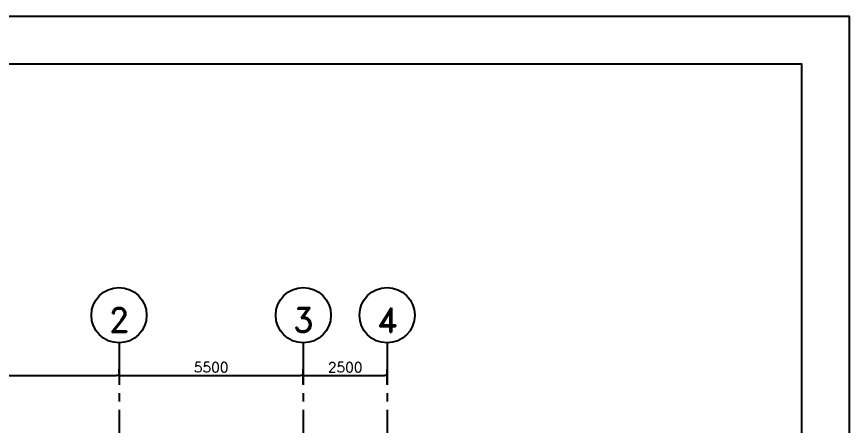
# Model space of a CAD drawing. Header units: inches. Extents: x 1387 to 2676, y -3554 to -2136.
# Drawn here: x 2639.01 to 2663.86, y -2641.37 to -2629.18 of the extents above; entities that cross this region are included whole.
import ezdxf
from ezdxf.enums import TextEntityAlignment as Align

# ---------------------------------------------------------------- set-up
doc = ezdxf.new("R2010")
doc.units = ezdxf.units.IN
doc.header["$MEASUREMENT"] = 0
for name, pattern in [('CENTER', [2, 1.25, -0.25, 0.25, -0.25]), ('DASHDOTX2', [2, 1, -0.5, 0, -0.5]), ('HIDDEN', [0.375, 0.25, -0.125])]:
    doc.linetypes.add(name, pattern=pattern)
for name, color, linetype in [('1', 1, 'Continuous'), ('3', 3, 'HIDDEN'), ('Ax', 1, 'DASHDOTX2'), ('AXE', 1, 'CENTER'), ('DIM', 8, 'Continuous'), ('lateral brace', 5, 'Continuous'), ('Layer4', 118, 'Continuous'), ('wall', 4, 'Continuous')]:
    doc.layers.add(name, color=color, linetype=linetype)
doc.styles.add('ROMAND', font='ROMAND.shx')
doc.styles.add('ROMANT', font='romant')
doc.dimstyles.new('1-100', dxfattribs={"dimtxt": 0.3, "dimasz": 0.08, "dimexe": 0.18, "dimexo": 0.0625, "dimgap": 0.09, "dimtad": 1, "dimdec": 0, "dimlfac": 1000, "dimdsep": 46, "dimtxsty": 'ROMANT', "dimblk": 'DOT', "dimcen": 0.09, "dimclrd": 1, "dimclre": 1, "dimclrt": 3, "dimadec": 0, "dimazin": 0, "dimtfac": 1, "dimtdec": 0, "dimtix": 1, "dimtofl": 0, "dimtmove": 2, "dimatfit": 3, "dimldrblk": 'DOT', "dimfxl": 1, "dimtolj": 1, "dimarcsym": 0})

# ---------------------------------------------------------------- blocks, each defined once
blk = doc.blocks.new('DOT')
at = {"layer": 'DIM', "color": 0, "linetype": 'ByBlock'}
blk.add_line((-0.5, 0), (-1, 0), dxfattribs=at)
at = {"layer": 'DIM', "color": 0, "linetype": 'ByBlock', "const_width": 0.5}
blk.add_lwpolyline([(-0.25, 0, 1), (0.25, 0, 1)], format="xyb", close=True, dxfattribs=at)
blk = doc.blocks.new('*D2520')
at = {"layer": 'Defpoints', "color": 0, "transparency": 16777216}
for p in [(2634.06, -2640.009), (2642.06, -2639.876), (2642.06, -2639.876)]:
    blk.add_point(p, dxfattribs=at)
at = {"layer": 'wall', "color": 1, "lineweight": -2, "transparency": 16777216}
for p, q in [((2634.06, -2639.947), (2634.06, -2639.696)), ((2642.06, -2639.814), (2642.06, -2639.696)), ((2634.14, -2639.876), (2641.98, -2639.876))]:
    blk.add_line(p, q, dxfattribs=at)
at = {"layer": 'wall', "color": 1, "lineweight": -2, "transparency": 16777216, "xscale": 0.08, "yscale": 0.08, "zscale": 0.08, "rotation": 180}
blk.add_blockref('DOT', (2634.06, -2639.876), dxfattribs=at)
at = {"layer": 'wall', "color": 1, "lineweight": -2, "transparency": 16777216, "xscale": 0.08, "yscale": 0.08, "zscale": 0.08}
blk.add_blockref('DOT', (2642.06, -2639.876), dxfattribs=at)
at = {"layer": 'wall', "color": 3, "transparency": 16777216, "insert": (2638.06, -2639.636), "char_height": 0.3, "attachment_point": 5, "style": 'ROMANT'}
blk.add_mtext('\\A1;8000', dxfattribs=at)
blk = doc.blocks.new('_Dot')
at = {"layer": 'DIM', "color": 0, "lineweight": -2}
blk.add_line((-0.5, 0), (-1, 0), dxfattribs=at)
at = {"layer": 'DIM', "color": 0, "const_width": 0.5}
blk.add_lwpolyline([(-0.25, 0, 1), (0.25, 0, 1)], format="xyb", close=True, dxfattribs=at)
blk = doc.blocks.new('*D2084')
at = {"layer": 'Defpoints', "color": 0, "transparency": 16777216}
for p in [(2642.06, -2639.876), (2647.56, -2639.876), (2647.56, -2640.214)]:
    blk.add_point(p, dxfattribs=at)
at = {"layer": 'wall', "color": 1, "lineweight": -2, "transparency": 16777216}
for p, q in [((2642.06, -2639.814), (2642.06, -2639.696)), ((2647.56, -2640.151), (2647.56, -2639.696)), ((2642.14, -2639.876), (2647.48, -2639.876))]:
    blk.add_line(p, q, dxfattribs=at)
at = {"layer": 'wall', "color": 1, "lineweight": -2, "transparency": 16777216, "xscale": 0.08, "yscale": 0.08, "zscale": 0.08, "rotation": 180}
blk.add_blockref('DOT', (2642.06, -2639.876), dxfattribs=at)
at = {"layer": 'wall', "color": 1, "lineweight": -2, "transparency": 16777216, "xscale": 0.08, "yscale": 0.08, "zscale": 0.08}
blk.add_blockref('DOT', (2647.56, -2639.876), dxfattribs=at)
at = {"layer": 'wall', "color": 3, "transparency": 16777216, "insert": (2644.81, -2639.636), "char_height": 0.3, "attachment_point": 5, "style": 'ROMANT'}
blk.add_mtext('\\A1;5500', dxfattribs=at)
blk = doc.blocks.new('*D2088')
at = {"layer": 'Defpoints', "color": 0, "transparency": 16777216}
for p in [(2647.56, -2639.876), (2650.06, -2639.876), (2650.06, -2640.214)]:
    blk.add_point(p, dxfattribs=at)
at = {"layer": 'wall', "color": 1, "lineweight": -2, "transparency": 16777216}
for p, q in [((2647.56, -2639.814), (2647.56, -2639.696)), ((2650.06, -2640.151), (2650.06, -2639.696)), ((2647.64, -2639.876), (2649.98, -2639.876))]:
    blk.add_line(p, q, dxfattribs=at)
at = {"layer": 'wall', "color": 1, "lineweight": -2, "transparency": 16777216, "xscale": 0.08, "yscale": 0.08, "zscale": 0.08, "rotation": 180}
blk.add_blockref('DOT', (2647.56, -2639.876), dxfattribs=at)
at = {"layer": 'wall', "color": 1, "lineweight": -2, "transparency": 16777216, "xscale": 0.08, "yscale": 0.08, "zscale": 0.08}
blk.add_blockref('DOT', (2650.06, -2639.876), dxfattribs=at)
at = {"layer": 'wall', "color": 3, "transparency": 16777216, "insert": (2648.81, -2639.636), "char_height": 0.3, "attachment_point": 5, "style": 'ROMANT'}
blk.add_mtext('\\A1;2500', dxfattribs=at)

msp = doc.modelspace()

# ---------------------------------------------------------------- linework, layer by layer
at = {"layer": '1'}
msp.add_lwpolyline([(2581.17125691, -2687.22591269), (2662.43960708, -2687.22591269), (2662.43960708, -2630.59291606), (2581.17125691, -2630.59291606)], close=True, dxfattribs=at)
at = {"layer": 'Ax', "linetype": 'Continuous', "ltscale": 0.5}
for centre in [(2642.06031176, -2638.08257264), (2647.56033799, -2638.08257264), (2650.06033799, -2638.08257264)]:
    msp.add_circle(centre, 0.825, dxfattribs=at)
at = {"layer": 'AXE'}
for p, q in [((2642.06036922, -2638.90945791), (2642.06033299, -2652.92733862)), ((2647.56039545, -2638.90945791), (2647.56035922, -2652.92733862)), ((2650.06039545, -2638.90945791), (2650.06035922, -2652.92733862))]:
    msp.add_line(p, q, dxfattribs=at)
at = {"layer": 'DIM'}
msp.add_lwpolyline([(2579.755432, -2688.6417376), (2663.855432, -2688.6417376), (2663.855432, -2629.17709114), (2579.755432, -2629.17709114)], close=True, dxfattribs=at)
at = {"layer": 'lateral brace'}
msp.add_lwpolyline([(2579.755432, -2688.6417376), (2663.855432, -2688.6417376), (2663.855432, -2629.17709114), (2579.755432, -2629.17709114)], close=True, dxfattribs=at)
at = {"layer": 'Layer4'}
msp.add_lwpolyline([(2663.855432, -2629.17709114), (2579.755432, -2629.17709114), (2579.755432, -2688.6417376), (2663.855432, -2688.6417376)], close=True, dxfattribs=at)

# ---------------------------------------------------------------- texts
at = {"layer": '3', "color": 3, "style": 'ROMAND'}
for s, p in [('2', (2642.06268739, -2638.22297538, 0.00000001)), ('3', (2647.56271363, -2638.22297538, 0.00000001)), ('4', (2650.06271363, -2638.22297538, 0.00000001))]:
    msp.add_text(s, height=0.7299072, dxfattribs=at).set_placement(p, align=Align.MIDDLE_CENTER)

# ---------------------------------------------------------------- dimensions: what is measured, and where the dimension line sits
at = {"layer": 'wall'}
for base, p1, p2, picture, middle in [((2642.06036637, -2639.87618421), (2634.06033583, -2640.00940176), (2642.06036637, -2639.87618421), '*D2520', (2638.0603511, -2639.63618421)), ((2647.56039261, -2639.87618421), (2642.06036637, -2639.87618421), (2647.56039261, -2640.21376749), '*D2084', (2644.81037949, -2639.63618421)), ((2650.06039261, -2639.87618421), (2647.56039261, -2639.87618421), (2650.06039261, -2640.21376749), '*D2088', (2648.81039261, -2639.63618421))]:
    dim = msp.add_linear_dim(base=base, p1=p1, p2=p2, dimstyle='1-100', dxfattribs=at)
    dim.commit()
    dim.dimension.update_dxf_attribs({"geometry": picture, "text_midpoint": middle})

doc.saveas('drawing.dxf')
